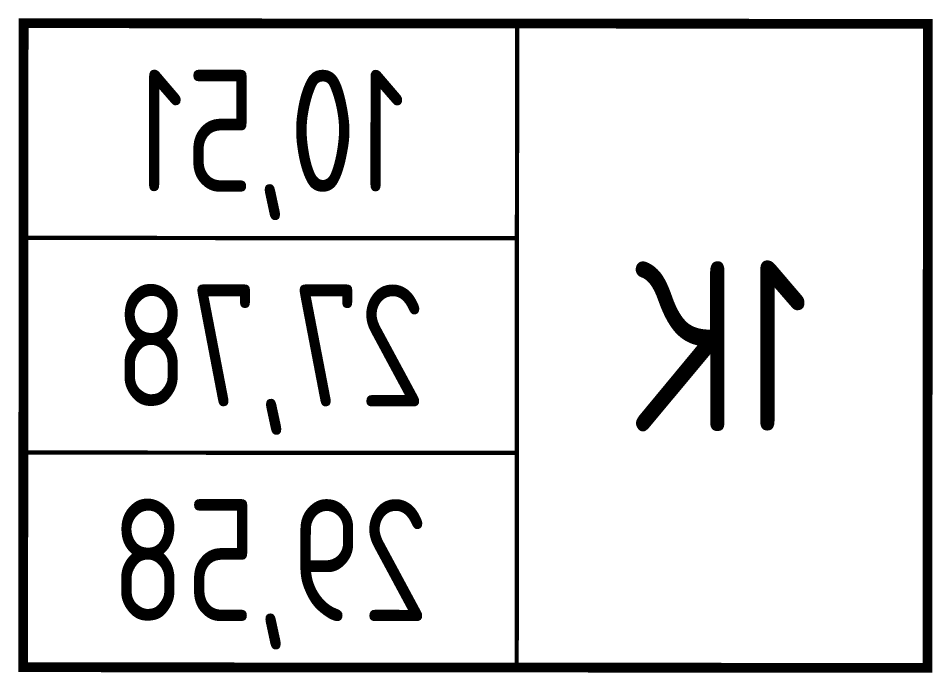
# Model space of a CAD drawing. Header units: millimetres. Extents: x 0 to 145404, y 0 to 194550.
# Drawn here: x 68050 to 69925, y 162423 to 163765 of the extents above; entities that cross this region are included whole.
import ezdxf
from ezdxf.enums import TextEntityAlignment as Align

# ---------------------------------------------------------------- set-up
doc = ezdxf.new("R2010")
doc.units = ezdxf.units.MM
doc.styles.add('ГОСТ 2.304', font='CS_Gost2304.shx')

# ---------------------------------------------------------------- blocks, each defined once
blk = doc.blocks.new('Квартира 1К 5450 тип 5-2')
at = {"ltscale": 75, "const_width": 20, "elevation": 0}
blk.add_lwpolyline([(-3751.6, -8750), (-1897.2, -8750), (-1897.2, -10070), (-3751.6, -10070)], close=True, dxfattribs=at)
at = {"ltscale": 75, "const_width": 8.8, "elevation": 227.2}
for points in [[(-2909.2, -8750), (-2909.2, -10070)], [(-1897.2, -9190), (-2909.2, -9190)], [(-1897.2, -9630), (-2909.2, -9630)]]:
    blk.add_lwpolyline(points, dxfattribs=at)
at = {"ltscale": 75, "style": 'ГОСТ 2.304'}
for s, height, p in [('10,51', 250, (-2403.2, -8970)), ('1К', 350, (-3330.4, -9410)), ('27,78', 250, (-2403.2, -9410)), ('29,58', 250, (-2403.2, -9850))]:
    blk.add_text(s, height=height, dxfattribs=at).set_placement(p, align=Align.MIDDLE_CENTER)
blk = doc.blocks.new('H_Section_2')
at = {"rotation": 56.96711930257281}
blk.add_blockref('Квартира 1К 5450 тип 5-2', (-1319, -17034.5, 0), dxfattribs=at)

msp = doc.modelspace()

# ---------------------------------------------------------------- block references
at = {"xscale": -1, "rotation": 56.92792192093123}
msp.add_blockref('H_Section_2', (51175.5, 180696.1), dxfattribs=at)

doc.saveas('drawing.dxf')
